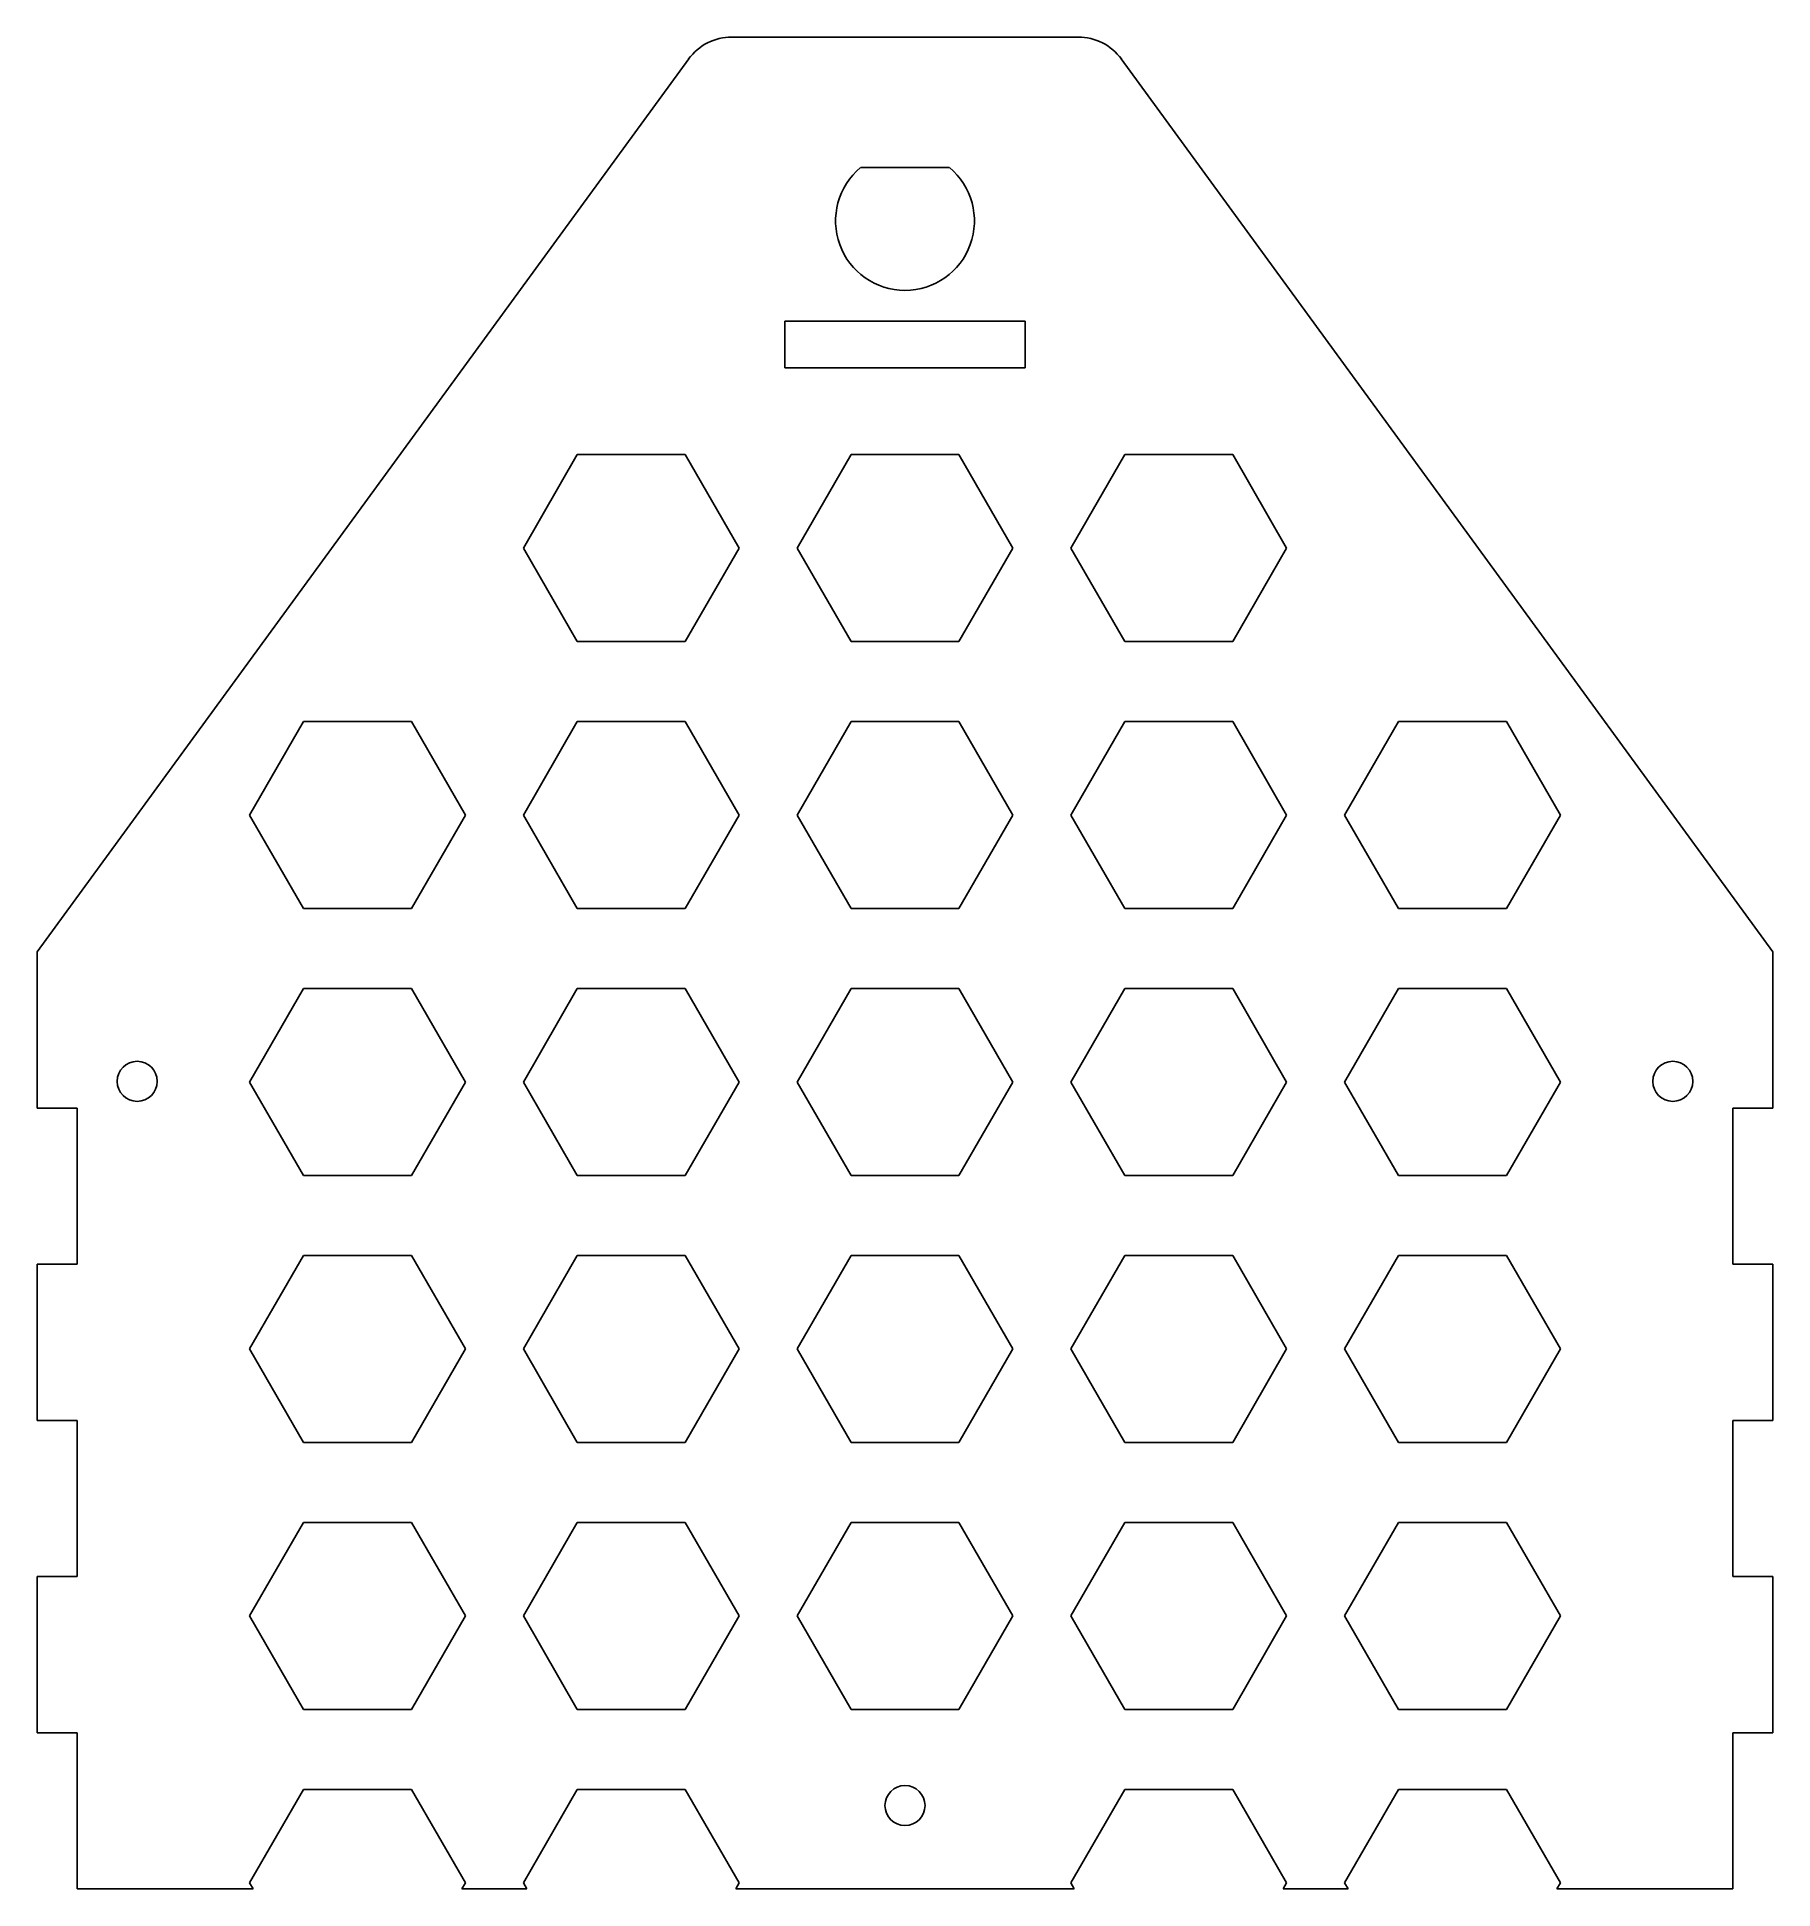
# Model space of a CAD drawing. Extents: x 231 to 361, y -82 to 57.
import ezdxf

# ---------------------------------------------------------------- set-up
doc = ezdxf.new("R2010")
doc.units = 0
doc.layers.add('VISIBLE', color=7, linetype='CONTINUOUS')

msp = doc.modelspace()

# ---------------------------------------------------------------- linework, layer by layer
at = {"layer": 'VISIBLE'}
for p, q in [((309.27, 56.68), (283.33, 56.68)), ((280.1, 55.04), (231.3, -11.85)), ((312.5, 55.04), (361.3, -11.85)), ((292.98, 46.9), (299.62, 46.9)), ((287.3, 35.4), (287.3, 31.9)), ((287.3, 35.4), (305.3, 35.4)), ((305.3, 31.9), (305.3, 35.4)), ((287.3, 31.9), (305.3, 31.9)), ((271.76, 25.4), (267.72, 18.4)), ((279.84, 25.4), (271.76, 25.4)), ((283.88, 18.4), (279.84, 25.4)), ((292.26, 25.4), (288.22, 18.4)), ((300.34, 25.4), (292.26, 25.4)), ((304.38, 18.4), (300.34, 25.4)), ((312.76, 25.4), (308.72, 18.4)), ((320.84, 25.4), (312.76, 25.4)), ((324.88, 18.4), (320.84, 25.4)), ((267.72, 18.4), (271.76, 11.4)), ((279.84, 11.4), (283.88, 18.4)), ((288.22, 18.4), (292.26, 11.4)), ((300.34, 11.4), (304.38, 18.4)), ((308.72, 18.4), (312.76, 11.4)), ((320.84, 11.4), (324.88, 18.4)), ((271.76, 11.4), (279.84, 11.4)), ((292.26, 11.4), (300.34, 11.4)), ((312.76, 11.4), (320.84, 11.4)), ((251.26, 5.4), (247.22, -1.6)), ((259.34, 5.4), (251.26, 5.4)), ((263.38, -1.6), (259.34, 5.4)), ((271.76, 5.4), (267.72, -1.6)), ((279.84, 5.4), (271.76, 5.4)), ((283.88, -1.6), (279.84, 5.4)), ((292.26, 5.4), (288.22, -1.6)), ((300.34, 5.4), (292.26, 5.4)), ((304.38, -1.6), (300.34, 5.4)), ((312.76, 5.4), (308.72, -1.6)), ((320.84, 5.4), (312.76, 5.4)), ((324.88, -1.6), (320.84, 5.4)), ((333.26, 5.4), (329.22, -1.6)), ((341.34, 5.4), (333.26, 5.4)), ((345.38, -1.6), (341.34, 5.4)), ((247.22, -1.6), (251.26, -8.6)), ((259.34, -8.6), (263.38, -1.6)), ((267.72, -1.6), (271.76, -8.6)), ((279.84, -8.6), (283.88, -1.6)), ((288.22, -1.6), (292.26, -8.6)), ((300.34, -8.6), (304.38, -1.6)), ((308.72, -1.6), (312.76, -8.6)), ((320.84, -8.6), (324.88, -1.6)), ((329.22, -1.6), (333.26, -8.6)), ((341.34, -8.6), (345.38, -1.6)), ((251.26, -8.6), (259.34, -8.6)), ((271.76, -8.6), (279.84, -8.6)), ((292.26, -8.6), (300.34, -8.6)), ((312.76, -8.6), (320.84, -8.6)), ((333.26, -8.6), (341.34, -8.6)), ((231.3, -11.85), (231.3, -23.55)), ((361.3, -23.55), (361.3, -11.85)), ((251.26, -14.6), (247.22, -21.6)), ((259.34, -14.6), (251.26, -14.6)), ((263.38, -21.6), (259.34, -14.6)), ((271.76, -14.6), (267.72, -21.6)), ((279.84, -14.6), (271.76, -14.6)), ((283.88, -21.6), (279.84, -14.6)), ((292.26, -14.6), (288.22, -21.6)), ((300.34, -14.6), (292.26, -14.6)), ((304.38, -21.6), (300.34, -14.6)), ((312.76, -14.6), (308.72, -21.6)), ((320.84, -14.6), (312.76, -14.6)), ((324.88, -21.6), (320.84, -14.6)), ((333.26, -14.6), (329.22, -21.6)), ((341.34, -14.6), (333.26, -14.6)), ((345.38, -21.6), (341.34, -14.6)), ((247.22, -21.6), (251.26, -28.6)), ((259.34, -28.6), (263.38, -21.6)), ((267.72, -21.6), (271.76, -28.6)), ((279.84, -28.6), (283.88, -21.6)), ((288.22, -21.6), (292.26, -28.6)), ((300.34, -28.6), (304.38, -21.6)), ((308.72, -21.6), (312.76, -28.6)), ((320.84, -28.6), (324.88, -21.6)), ((329.22, -21.6), (333.26, -28.6)), ((341.34, -28.6), (345.38, -21.6)), ((231.3, -23.55), (234.3, -23.55)), ((234.3, -23.55), (234.3, -35.25)), ((358.3, -35.25), (358.3, -23.55)), ((358.3, -23.55), (361.3, -23.55)), ((251.26, -28.6), (259.34, -28.6)), ((271.76, -28.6), (279.84, -28.6)), ((292.26, -28.6), (300.34, -28.6)), ((312.76, -28.6), (320.84, -28.6)), ((333.26, -28.6), (341.34, -28.6)), ((251.26, -34.6), (247.22, -41.6)), ((259.34, -34.6), (251.26, -34.6)), ((263.38, -41.6), (259.34, -34.6)), ((271.76, -34.6), (267.72, -41.6)), ((279.84, -34.6), (271.76, -34.6)), ((283.88, -41.6), (279.84, -34.6)), ((292.26, -34.6), (288.22, -41.6)), ((300.34, -34.6), (292.26, -34.6)), ((304.38, -41.6), (300.34, -34.6)), ((312.76, -34.6), (308.72, -41.6)), ((320.84, -34.6), (312.76, -34.6)), ((324.88, -41.6), (320.84, -34.6)), ((333.26, -34.6), (329.22, -41.6)), ((341.34, -34.6), (333.26, -34.6)), ((345.38, -41.6), (341.34, -34.6)), ((234.3, -35.25), (231.3, -35.25)), ((231.3, -35.25), (231.3, -46.95)), ((361.3, -35.25), (358.3, -35.25)), ((361.3, -46.95), (361.3, -35.25)), ((247.22, -41.6), (251.26, -48.6)), ((259.34, -48.6), (263.38, -41.6)), ((267.72, -41.6), (271.76, -48.6)), ((279.84, -48.6), (283.88, -41.6)), ((288.22, -41.6), (292.26, -48.6)), ((300.34, -48.6), (304.38, -41.6)), ((308.72, -41.6), (312.76, -48.6)), ((320.84, -48.6), (324.88, -41.6)), ((329.22, -41.6), (333.26, -48.6)), ((341.34, -48.6), (345.38, -41.6)), ((231.3, -46.95), (234.3, -46.95)), ((234.3, -46.95), (234.3, -58.65)), ((358.3, -58.65), (358.3, -46.95)), ((358.3, -46.95), (361.3, -46.95)), ((251.26, -48.6), (259.34, -48.6)), ((271.76, -48.6), (279.84, -48.6)), ((292.26, -48.6), (300.34, -48.6)), ((312.76, -48.6), (320.84, -48.6)), ((333.26, -48.6), (341.34, -48.6)), ((251.26, -54.6), (247.22, -61.6)), ((259.34, -54.6), (251.26, -54.6)), ((263.38, -61.6), (259.34, -54.6)), ((271.76, -54.6), (267.72, -61.6)), ((279.84, -54.6), (271.76, -54.6)), ((283.88, -61.6), (279.84, -54.6)), ((292.26, -54.6), (288.22, -61.6)), ((300.34, -54.6), (292.26, -54.6)), ((304.38, -61.6), (300.34, -54.6)), ((312.76, -54.6), (308.72, -61.6)), ((320.84, -54.6), (312.76, -54.6)), ((324.88, -61.6), (320.84, -54.6)), ((333.26, -54.6), (329.22, -61.6)), ((341.34, -54.6), (333.26, -54.6)), ((345.38, -61.6), (341.34, -54.6)), ((234.3, -58.65), (231.3, -58.65)), ((231.3, -58.65), (231.3, -70.35)), ((361.3, -58.65), (358.3, -58.65)), ((361.3, -70.35), (361.3, -58.65)), ((247.22, -61.6), (251.26, -68.6)), ((259.34, -68.6), (263.38, -61.6)), ((267.72, -61.6), (271.76, -68.6)), ((279.84, -68.6), (283.88, -61.6)), ((288.22, -61.6), (292.26, -68.6)), ((300.34, -68.6), (304.38, -61.6)), ((308.72, -61.6), (312.76, -68.6)), ((320.84, -68.6), (324.88, -61.6)), ((329.22, -61.6), (333.26, -68.6)), ((341.34, -68.6), (345.38, -61.6)), ((251.26, -68.6), (259.34, -68.6)), ((271.76, -68.6), (279.84, -68.6)), ((292.26, -68.6), (300.34, -68.6)), ((312.76, -68.6), (320.84, -68.6)), ((333.26, -68.6), (341.34, -68.6)), ((231.3, -70.35), (234.3, -70.35)), ((234.3, -70.35), (234.3, -82.05)), ((358.3, -82.05), (358.3, -70.35)), ((358.3, -70.35), (361.3, -70.35)), ((251.26, -74.6), (247.22, -81.6)), ((259.34, -74.6), (251.26, -74.6)), ((263.38, -81.6), (259.34, -74.6)), ((271.76, -74.6), (267.72, -81.6)), ((279.84, -74.6), (271.76, -74.6)), ((283.88, -81.6), (279.84, -74.6)), ((312.76, -74.6), (308.72, -81.6)), ((320.84, -74.6), (312.76, -74.6)), ((324.88, -81.6), (320.84, -74.6)), ((333.26, -74.6), (329.22, -81.6)), ((341.34, -74.6), (333.26, -74.6)), ((345.38, -81.6), (341.34, -74.6)), ((247.22, -81.6), (247.48, -82.05)), ((263.12, -82.05), (263.38, -81.6)), ((267.72, -81.6), (267.98, -82.05)), ((283.62, -82.05), (283.88, -81.6)), ((308.72, -81.6), (308.98, -82.05)), ((324.62, -82.05), (324.88, -81.6)), ((329.22, -81.6), (329.48, -82.05)), ((345.12, -82.05), (345.38, -81.6)), ((234.3, -82.05), (247.48, -82.05)), ((263.12, -82.05), (267.98, -82.05)), ((283.62, -82.05), (308.98, -82.05)), ((324.62, -82.05), (329.48, -82.05)), ((345.12, -82.05), (358.3, -82.05))]:
    msp.add_line(p, q, dxfattribs=at)
for centre in [(238.8, -21.55), (353.8, -21.55), (296.3, -75.8)]:
    msp.add_circle(centre, 1.5, dxfattribs=at)
for centre, radius, start, end in [((283.33, 52.68), 4, 90, 143.885), ((309.27, 52.68), 4, 36.115, 90), ((296.3, 42.9), 5.2, 129.7151, 50.2849)]:
    msp.add_arc(centre, radius, start, end, dxfattribs=at)

doc.saveas('drawing.dxf')
